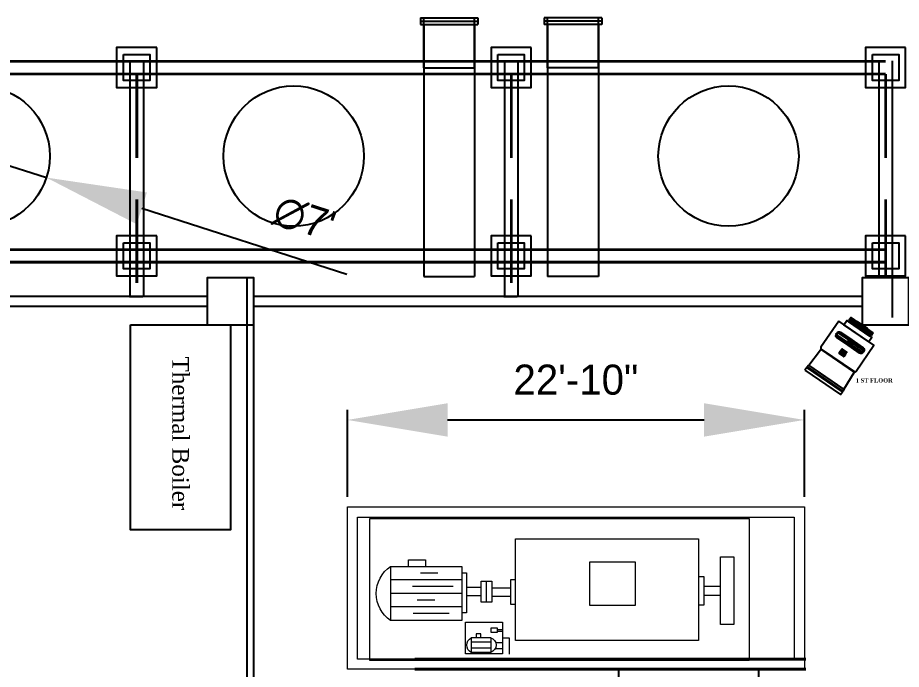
# Model space of a CAD drawing. Header units: millimetres. Extents: x -283029 to -254660, y -24907 to 10674.
# Drawn here: x -279173 to -278645, y -17600 to -17210 of the extents above; entities that cross this region are included whole.
import ezdxf

# ---------------------------------------------------------------- set-up
doc = ezdxf.new("R2010")
doc.units = ezdxf.units.MM
doc.header["$LTSCALE"] = 100
doc.header["$PDMODE"] = 3
doc.linetypes.add('( Dashed )', pattern=[0.75, 0.5, -0.25])
doc.linetypes.add('HIDDEN', pattern=[0.375, 0.25, -0.125])
for name, color, linetype, lineweight in [('machine layout', 21, 'Continuous', 20), ('RACK', 211, 'Continuous', 9), ('WAL', 52, 'Continuous', 40)]:
    doc.layers.add(name, color=color, linetype=linetype, lineweight=lineweight)
doc.dimstyles.new('ISO-25', dxfattribs={"dimtxt": 18, "dimasz": 60, "dimexe": 6, "dimexo": 6, "dimgap": 15, "dimtad": 1, "dimdec": 0, "dimlunit": 3, "dimtxsty": 'Standard', "dimcen": 2.5, "dimclrd": 1, "dimclre": 1, "dimclrt": 1, "dimadec": 0, "dimazin": 0, "dimtfac": 1, "dimtdec": 0, "dimtmove": 0, "dimatfit": 3, "dimfxl": 1, "dimarcsym": 0})

# ---------------------------------------------------------------- blocks, each defined once
blk = doc.blocks.new('mixer top view')
at = {"layer": 'machine layout'}
for p, q in [((6.85, 256.63), (6.85, 32.63)), ((90.85, 256.63), (6.85, 256.63)), ((90.85, 32.63), (90.85, 256.63)), ((35.15, 244.44), (67.15, 244.44)), ((35.15, 244.44), (35.15, 202.44)), ((43.15, 202.44), (43.15, 244.44)), ((51.15, 202.44), (51.15, 244.44)), ((59.15, 202.44), (59.15, 244.44)), ((67.15, 202.44), (67.15, 244.44)), ((31.27, 233.81), (31.27, 223.79)), ((35.15, 233.81), (31.27, 233.81)), ((47.09, 207.58), (47.09, 231.6)), ((63.01, 209.82), (63.01, 231.15)), ((39.24, 216.56), (39.24, 226.88)), ((55.16, 218.35), (55.16, 228.68)), ((31.27, 223.79), (35.15, 223.79)), ((35.15, 202.44), (67.15, 202.44)), ((39.01, 202.44), (39.01, 199.63)), ((39.01, 199.63), (62.68, 199.63)), ((47.58, 190.97), (47.58, 199.63)), ((52.59, 190.97), (52.59, 199.63)), ((62.68, 199.63), (62.68, 202.44)), ((75, 193.84), (77.38, 193.84)), ((75, 191.05), (75, 193.84)), ((77.38, 196.77), (85.96, 196.77)), ((77.38, 185.33), (77.38, 196.77)), ((79.97, 185.33), (79.97, 196.77)), ((83.57, 185.33), (83.57, 196.77)), ((85.96, 185.33), (85.96, 196.77)), ((77.38, 191.05), (75, 191.05)), ((56.23, 187.78), (43.94, 187.78)), ((48.04, 173.65), (48.04, 184.59)), ((53.04, 173.65), (53.04, 184.59)), ((77.38, 185.33), (85.96, 185.33)), ((72.43, 181.5), (72.43, 178.34)), ((73.38, 181.5), (73.38, 178.34)), ((77.48, 178.34), (77.48, 174.4)), ((80.13, 182.35), (80.13, 178.34)), ((83.78, 182.6), (83.78, 178.34)), ((43.03, 173.65), (57.59, 173.65)), ((43.03, 170.65), (43.03, 173.65)), ((57.59, 173.65), (57.59, 170.65)), ((77.48, 174.4), (86.99, 174.4)), ((78.93, 170.65), (18.93, 170.65)), ((18.93, 170.65), (18.93, 62.65)), ((78.93, 62.65), (78.93, 170.65)), ((18.93, 62.65), (78.93, 62.65)), ((41.11, 62.65), (41.11, 59.38)), ((58.1, 59.38), (58.1, 62.65)), ((41.11, 59.38), (58.1, 59.38)), ((46.8, 59.38), (46.8, 49.5)), ((52.23, 59.38), (52.23, 49.5)), ((6.85, 32.63), (90.85, 32.63))]:
    blk.add_line(p, q, dxfattribs=at)
for points in [[(86.88, 178.34), (86.88, 200.2), (68.08, 200.2), (68.08, 178.34)], [(56.23, 184.59), (56.23, 190.97), (43.94, 190.97), (43.94, 184.59)], [(74.33, 181.5), (74.33, 185.09), (71.56, 185.09), (71.56, 181.5)], [(32.6, 99.86), (32.6, 126.94), (58.03, 126.94), (58.03, 99.86)], [(69.45, 41.65), (69.45, 49.5), (29.58, 49.5), (29.58, 41.65)]]:
    blk.add_lwpolyline(points, close=True, dxfattribs=at)
for centre, radius, start, end in [((51.15, 233.61), 19.32, 34.0917, 145.9083), ((81.67, 194.71), 4.76, 25.6924, 154.3076), ((81.67, 186.52), 4.45, 195.4471, 344.5529)]:
    blk.add_arc(centre, radius, start, end, dxfattribs=at)
at = {"layer": 'RACK', "color": 13, "lineweight": 15}
blk.add_lwpolyline([(0, 270), (0, 0), (96, 0), (96, 270)], close=True, dxfattribs=at)
blk.add_lwpolyline([(6, 264), (6, 6), (90, 6), (90, 264), (6, 264)], dxfattribs=at)
at = {"layer": 'WAL', "linetype": 'HIDDEN', "ltscale": 20}
for p, q in [((90, 230.19), (90, -0.81)), ((96, 230.19), (96, -0.81))]:
    blk.add_line(p, q, dxfattribs=at)
blk = doc.blocks.new('*D409')
at = {"color": 1, "lineweight": -2, "transparency": 16777216}
for p, q in [((-278976.11, -17496.66), (-278976.11, -17444.63)), ((-278702.58, -17496.66), (-278702.58, -17444.63)), ((-278916.11, -17450.63), (-278762.58, -17450.63))]:
    blk.add_line(p, q, dxfattribs=at)
at = {"color": 1, "transparency": 16777216}
for points in [[(-278916.11, -17440.63), (-278916.11, -17460.63), (-278976.11, -17450.63)], [(-278762.58, -17440.63), (-278762.58, -17460.63), (-278702.58, -17450.63)]]:
    blk.add_solid(points, dxfattribs=at)
at = {"layer": 'Defpoints', "color": 0, "transparency": 16777216}
for p in [(-278702.58, -17450.63), (-278976.11, -17502.66), (-278702.58, -17502.66)]:
    blk.add_point(p, dxfattribs=at)
at = {"color": 1, "transparency": 16777216, "insert": (-278839.35, -17426.63), "char_height": 18, "attachment_point": 5}
blk.add_mtext('22\'-10"', dxfattribs=at)
blk = doc.blocks.new('*D410')
at = {"color": 1, "lineweight": -2, "transparency": 16777216}
for p, q in [((-279293.29, -17261.38), (-279350.4, -17242.97)), ((-279236.18, -17279.79), (-279156.24, -17305.56)), ((-278976.35, -17363.55), (-279099.13, -17323.97))]:
    blk.add_line(p, q, dxfattribs=at)
at = {"color": 1, "transparency": 16777216}
for points in [[(-279290.22, -17251.86), (-279296.36, -17270.89), (-279236.18, -17279.79)], [(-279096.06, -17314.45), (-279102.2, -17333.48), (-279156.24, -17305.56)]]:
    blk.add_solid(points, dxfattribs=at)
at = {"layer": 'Defpoints', "color": 0, "transparency": 16777216}
for p in [(-279236.18, -17279.79), (-279156.24, -17305.56)]:
    blk.add_point(p, dxfattribs=at)
at = {"color": 1, "transparency": 16777216, "insert": (-279001.82, -17330.12), "char_height": 18, "attachment_point": 5, "rotation": 342.1326}
blk.add_mtext("∅7'", dxfattribs=at)
blk = doc.blocks.new('ccyv')
at = {"color": 6}
for p, q in [((-151.8, 392.6), (-185.2, 392)), ((-140.2, 392), (-185.2, 391.2)), ((-140.2, 391.2), (-185.2, 390.4)), ((-140.2, 390.3), (-185.2, 389.5)), ((-140.2, 389.5), (-185.2, 388.7)), ((-140.2, 388.7), (-185.2, 387.9)), ((-140.2, 387.8), (-185.2, 387)), ((-166.6, 339), (-167.6, 339.5)), ((-166.6, 332.5), (-167.6, 332)), ((-166.2, 339.4), (-166.7, 340.5)), ((-166.2, 332), (-166.7, 331)), ((-159.2, 339.4), (-158.6, 340.5)), ((-159.2, 332), (-158.6, 331)), ((-158.7, 339), (-157.7, 339.5)), ((-158.7, 332.5), (-157.7, 332))]:
    blk.add_line(p, q, dxfattribs=at)
for points in [[(-185.6, 387), (-185.6, 392.6), (-139.8, 392.6), (-139.8, 387)], [(-173.5, 392.6), (-172.8, 393.5), (-152.7, 393.5), (-151.8, 392.6)], [(-188.4, 376.1), (-188.4, 384.8), (-136.9, 384.8), (-136.9, 376.1)], [(-140.7, 384.8), (-140.7, 387), (-184.6, 387), (-184.6, 384.8)], [(-195.3, 320.2), (-195.8, 319.3), (-129.5, 319.3), (-130, 320.2)], [(-199.1, 285.3), (-126.2, 285.3), (-126, 281.7), (-199.3, 281.7)], [(-126, 280.5), (-199.3, 280.5), (-198.1, 281.7), (-127.2, 281.7)], [(-199.3, 275), (-126, 275), (-126, 280.5), (-199.3, 280.5)]]:
    blk.add_lwpolyline(points, close=True, dxfattribs=at)
for points in [[(-198.9, 376.1), (-198.9, 322.5, 0.414214), (-196.6, 320.2), (-128.8, 320.2, 0.414214), (-126.5, 322.5), (-126.5, 376.1)], [(-162.7, 362.3), (-139.2, 362.3, -0.223517), (-136.4, 361, -0.360044), (-136.4, 352.7, -0.223517), (-139.2, 351.4), (-162.7, 351.4), (-186.2, 351.4, -0.223517), (-188.9, 352.7, -0.360044), (-188.9, 361, -0.223517), (-186.2, 362.3)], [(-162.7, 352.6), (-186.2, 352.6, -0.223517), (-187.9, 353.5, -0.360044), (-187.9, 360.2, -0.223517), (-186.2, 361), (-162.7, 361), (-139.2, 361, -0.223517), (-137.4, 360.2, -0.360044), (-137.4, 353.5, -0.223517), (-139.2, 352.6)], [(-167.6, 335.7), (-167.6, 332, 0.414214), (-166.7, 331), (-158.6, 331, 0.414214), (-157.7, 332), (-157.7, 335.7), (-157.7, 339.5, 0.414214), (-158.6, 340.5), (-166.7, 340.5, 0.414214), (-167.6, 339.5)], [(-166.6, 335.7), (-166.6, 339, -0.414214), (-166.2, 339.4), (-159.2, 339.4, -0.414214), (-158.7, 339), (-158.7, 335.7), (-158.7, 332.5, -0.414214), (-159.2, 332), (-166.2, 332, -0.414214), (-166.6, 332.5)], [(-198.7, 285.3), (-197, 318.4, -0.39915), (-196.1, 319.3), (-129.2, 319.3, -0.39915), (-128.3, 318.4), (-126.6, 285.3)]]:
    blk.add_lwpolyline(points, format="xyb", close=True, dxfattribs=at)
for points in [[(-188.8, 358.8), (-166.6, 358.8), (-166.6, 354.9), (-188.8, 354.9)], [(-136.5, 358.8), (-158.5, 358.8), (-158.5, 354.9), (-136.5, 354.9)]]:
    blk.add_lwpolyline(points, dxfattribs=at)
for centre, radius in [((-162.7, 356.8), 3.29), ((-162.7, 356.8), 1.54), ((-162.7, 335.7), 3.29), ((-162.7, 335.7), 1.54)]:
    blk.add_circle(centre, radius, dxfattribs=at)

msp = doc.modelspace()

# ---------------------------------------------------------------- linework, layer by layer
for p, q in [((-278932.33, -17209.84), (-278932.33, -17213.84)), ((-278932.33, -17209.84), (-278897.94, -17209.84)), ((-278932.33, -17211.84), (-278897.94, -17211.84)), ((-278932.33, -17213.84), (-278897.94, -17213.84)), ((-278930.33, -17239.84), (-278930.33, -17209.84)), ((-278930.33, -17213.84), (-278930.33, -17364.84)), ((-278899.94, -17239.84), (-278899.94, -17209.84)), ((-278899.94, -17213.84), (-278899.94, -17364.84)), ((-278897.94, -17209.84), (-278897.94, -17213.84)), ((-278858.26, -17209.84), (-278858.26, -17213.84)), ((-278823.88, -17209.84), (-278858.26, -17209.84)), ((-278823.88, -17211.84), (-278858.26, -17211.84)), ((-278823.88, -17213.84), (-278858.26, -17213.84)), ((-278856.26, -17239.84), (-278856.26, -17209.84)), ((-278856.26, -17213.84), (-278856.26, -17364.84)), ((-278825.88, -17239.84), (-278825.88, -17209.84)), ((-278825.88, -17213.84), (-278825.88, -17364.84)), ((-278823.88, -17209.84), (-278823.88, -17213.84)), ((-279546.42, -17235.66), (-278654, -17235.66)), ((-279546.42, -17236.16), (-278654, -17236.16)), ((-279106.21, -17235.66), (-279106.21, -17376.66)), ((-279098.21, -17235.66), (-279098.21, -17376.66)), ((-278930.33, -17239.84), (-278899.94, -17239.84)), ((-278882.1, -17235.66), (-278882.1, -17376.66)), ((-278874.1, -17235.66), (-278874.1, -17376.66)), ((-278825.88, -17239.84), (-278856.26, -17239.84)), ((-278658, -17235.66), (-278658, -17365.66)), ((-278650, -17235.66), (-278650, -17365.66)), ((-279550.17, -17243.66), (-278654, -17243.66)), ((-279546.42, -17243.16), (-278654, -17243.16)), ((-278650, -17259.38), (-278650, -17389.38)), ((-279550.17, -17348.38), (-278654, -17348.38)), ((-279550.17, -17348.88), (-278654, -17348.88)), ((-279550.17, -17355.88), (-278654, -17355.88)), ((-279550.17, -17356.38), (-278654, -17356.38)), ((-278930.33, -17364.84), (-278899.94, -17364.84)), ((-278825.88, -17364.84), (-278856.26, -17364.84)), ((-279106.58, -17376.66), (-279098.58, -17376.66)), ((-278882.47, -17376.66), (-278874.47, -17376.66))]:
    msp.add_line(p, q)
at = {"linetype": '( Dashed )'}
for p, q in [((-279102.47, -17243.66), (-279102.47, -17376.66)), ((-279101.96, -17243.66), (-279101.96, -17376.66)), ((-278878.36, -17243.66), (-278878.36, -17376.66)), ((-278877.85, -17243.66), (-278877.85, -17376.66)), ((-278654.25, -17243.66), (-278654.25, -17365.66)), ((-278653.75, -17243.66), (-278653.75, -17365.66))]:
    msp.add_line(p, q, dxfattribs=at)
at = {"color": 2}
for p, q in [((-279036, -17704.1), (-279036, -17365.66)), ((-279032, -17704.1), (-279032, -17376.66))]:
    msp.add_line(p, q, dxfattribs=at)
for points in [[(-279090.21, -17227.66), (-279114.21, -17227.66), (-279114.21, -17251.66), (-279090.21, -17251.66)], [(-278866.1, -17227.66), (-278890.1, -17227.66), (-278890.1, -17251.66), (-278866.1, -17251.66)], [(-278642, -17227.66), (-278666, -17227.66), (-278666, -17251.66), (-278642, -17251.66)], [(-279110.07, -17231.8), (-279094.35, -17231.8), (-279094.35, -17247.52), (-279110.07, -17247.52)], [(-278885.96, -17231.8), (-278870.24, -17231.8), (-278870.24, -17247.52), (-278885.96, -17247.52)], [(-278661.86, -17231.8), (-278646.14, -17231.8), (-278646.14, -17247.52), (-278661.86, -17247.52)], [(-279090.21, -17340.38), (-279114.21, -17340.38), (-279114.21, -17364.38), (-279090.21, -17364.38)], [(-278866.1, -17340.38), (-278890.1, -17340.38), (-278890.1, -17364.38), (-278866.1, -17364.38)], [(-278642, -17340.38), (-278666, -17340.38), (-278666, -17364.38), (-278642, -17364.38)], [(-279110.07, -17344.52), (-279094.35, -17344.52), (-279094.35, -17360.24), (-279110.07, -17360.24)], [(-278885.96, -17344.52), (-278870.24, -17344.52), (-278870.24, -17360.24), (-278885.96, -17360.24)], [(-278661.86, -17344.52), (-278646.14, -17344.52), (-278646.14, -17360.24), (-278661.86, -17360.24)], [(-279060, -17393.66), (-279032, -17393.66), (-279032, -17365.66), (-279060, -17365.66)], [(-279060, -17393.66), (-279032, -17393.66), (-279032, -17365.66), (-279060, -17365.66)], [(-278668, -17393.66), (-278640, -17393.66), (-278640, -17365.66), (-278668, -17365.66)], [(-278668, -17393.66), (-278640, -17393.66), (-278640, -17365.66), (-278668, -17365.66)], [(-278729.76, -17683.92), (-278729.76, -17599.92), (-278813.76, -17599.92), (-278813.76, -17683.92)]]:
    msp.add_lwpolyline(points, close=True)
at = {"color": 3}
for points in [[(-279060, -17376.66), (-279421.15, -17376.66)], [(-278668, -17376.66), (-279032, -17376.66)], [(-279060, -17382.66), (-279421.15, -17382.66)], [(-278668, -17382.66), (-279032, -17382.66)]]:
    msp.add_lwpolyline(points, dxfattribs=at)
msp.add_lwpolyline([(-279105.92, -17393.66), (-279046, -17393.66), (-279046, -17516.37), (-279105.92, -17516.37)], close=True, dxfattribs=at)
for centre in [(-279196.21, -17292.67), (-279008.21, -17292.67), (-278748, -17292.67)]:
    msp.add_circle(centre, 42)

# ---------------------------------------------------------------- block references
at = {"color": 3, "xscale": 0.3521727159047329, "yscale": 0.3521727159047329, "zscale": 0.3521727159047329, "rotation": 325.5323904999758}
msp.add_blockref('ccyv', (-278699.18, -17540.36), dxfattribs=at)
at = {"lineweight": 0, "xscale": -1.013078490086628, "yscale": 1.013078490086628, "zscale": 1.013078490086628, "rotation": 90}
msp.add_blockref('mixer top view', (-278702.58, -17502.66), dxfattribs=at)

# ---------------------------------------------------------------- texts
at = {"color": 30, "true_color": 0xf8991e, "insert": (-279081.03, -17412.67), "char_height": 9.9244, "attachment_point": 7, "rotation": 270.0022}
msp.add_mtext_dynamic_manual_height_columns('{\\fTimes New Roman|b0|i0|c0|p18;Thermal Boiler}', width=164.3986, gutter_width=12.41, heights=[121.8], dxfattribs=at)
at = {"color": 3, "insert": (-278671.77, -17425.73), "char_height": 2.5, "attachment_point": 1}
msp.add_mtext_dynamic_manual_height_columns('{\\fTimes New Roman|b1|i0|c0|p18;1 ST FLOOR}', width=22.0341, gutter_width=12.5, heights=[0], dxfattribs=at)

# ---------------------------------------------------------------- dimensions: what is measured, and where the dimension line sits
dim = msp.add_diameter_dim_2p(p1=(-279236.18, -17279.79), p2=(-279156.24, -17305.56), dimstyle='ISO-25')
dim.commit()
dim.dimension.update_dxf_attribs({"geometry": '*D410', "text_midpoint": (-279001.82, -17330.12)})
dim = msp.add_linear_dim(base=(-278702.58, -17450.63), p1=(-278976.11, -17502.66), p2=(-278702.58, -17502.66), dimstyle='ISO-25')
dim.commit()
dim.dimension.update_dxf_attribs({"geometry": '*D409', "text_midpoint": (-278839.35, -17426.63)})

doc.saveas('drawing.dxf')
